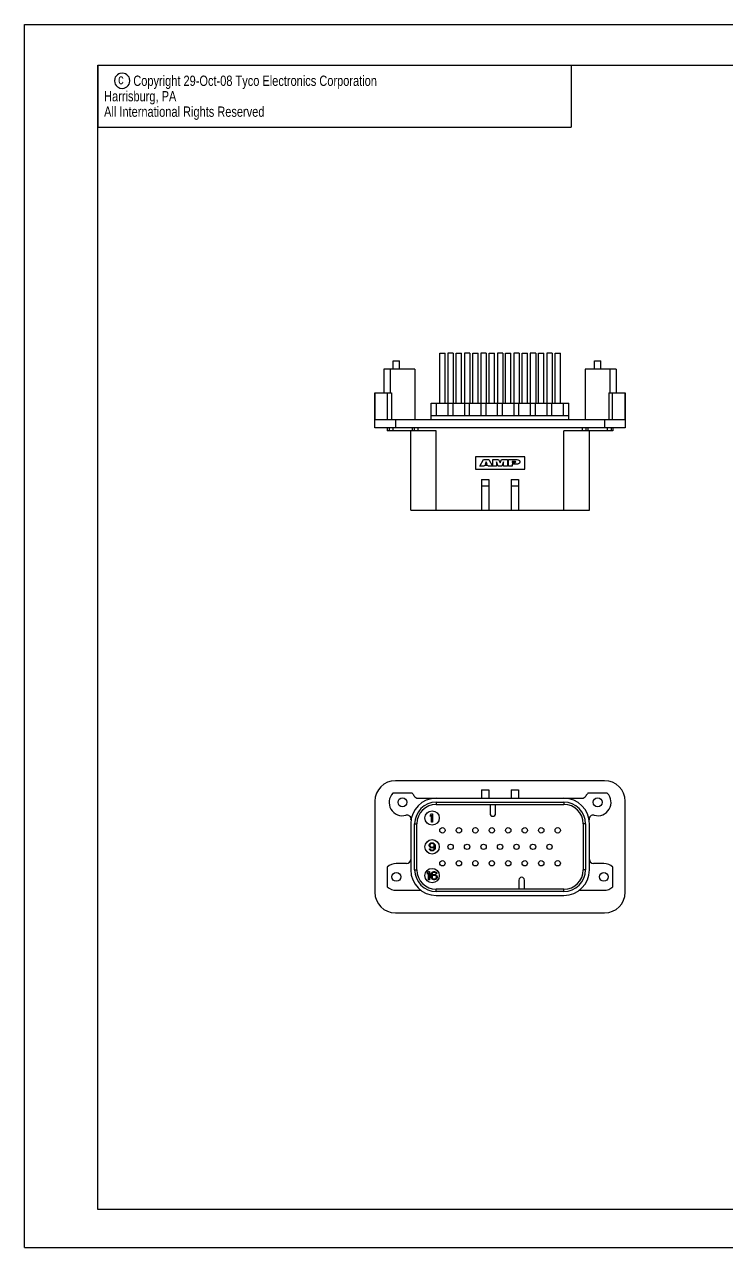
# Model space of a CAD drawing. Extents: x 0 to 420, y 0 to 297.
# Drawn here: x 0 to 170.5, y 0 to 297 of the extents above; entities that cross this region are included whole.
import ezdxf

# ---------------------------------------------------------------- set-up
doc = ezdxf.new("R2010")
doc.units = 0
doc.header["$LTSCALE"] = 23.1
doc.layers.get('0').update_dxf_attribs({"linetype": 'CONTINUOUS'})
doc.styles.get("Standard").update_dxf_attribs({"font": 'txt', "width": 0.95})

msp = doc.modelspace()

# ---------------------------------------------------------------- linework, layer by layer
at = {"color": 7, "linetype": 'CONTINUOUS'}
for p, q in [((0, 0), (0, 297)), ((0, 297), (420, 297)), ((17.78, 9.23), (17.78, 287.08)), ((17.78, 287.08), (409.21, 287.08)), ((100.85, 205.07), (100.85, 217.15)), ((100.85, 217.15), (102.15, 217.15)), ((102.15, 205.07), (102.15, 217.15)), ((102.85, 217.15), (102.85, 205.07)), ((104.15, 217.15), (102.85, 217.15)), ((104.15, 217.15), (104.15, 205.07)), ((104.85, 205.07), (104.85, 217.15)), ((104.85, 217.15), (106.15, 217.15)), ((106.15, 205.07), (106.15, 217.15)), ((106.85, 217.15), (106.85, 205.07)), ((108.15, 217.15), (106.85, 217.15)), ((108.15, 217.15), (108.15, 205.07)), ((108.85, 205.07), (108.85, 217.15)), ((108.85, 217.15), (110.15, 217.15)), ((110.15, 205.07), (110.15, 217.15)), ((110.85, 217.15), (110.85, 205.07)), ((112.15, 217.15), (110.85, 217.15)), ((112.15, 217.15), (112.15, 205.07)), ((112.85, 205.07), (112.85, 217.15)), ((112.85, 217.15), (114.15, 217.15)), ((114.15, 205.07), (114.15, 217.15)), ((114.85, 217.15), (114.85, 205.07)), ((116.15, 217.15), (114.85, 217.15)), ((116.15, 217.15), (116.15, 205.07)), ((116.85, 205.07), (116.85, 217.15)), ((116.85, 217.15), (118.15, 217.15)), ((118.15, 205.07), (118.15, 217.15)), ((118.85, 217.15), (118.85, 205.07)), ((120.15, 217.15), (118.85, 217.15)), ((120.15, 217.15), (120.15, 205.07)), ((120.85, 205.07), (120.85, 217.15)), ((120.85, 217.15), (122.15, 217.15)), ((122.15, 205.07), (122.15, 217.15)), ((122.85, 217.15), (122.85, 205.07)), ((124.15, 217.15), (122.85, 217.15)), ((124.15, 217.15), (124.15, 205.07)), ((124.85, 205.07), (124.85, 217.15)), ((124.85, 217.15), (126.15, 217.15)), ((126.15, 205.07), (126.15, 217.15)), ((126.85, 217.15), (126.85, 205.07)), ((128.15, 217.15), (126.85, 217.15)), ((128.15, 217.15), (128.15, 205.07)), ((128.85, 205.07), (128.85, 217.15)), ((128.85, 217.15), (130.15, 217.15)), ((130.15, 205.07), (130.15, 217.15)), ((89.55, 213.32), (89.55, 215.32)), ((89.55, 215.32), (91.05, 215.32)), ((91.05, 213.32), (91.05, 215.32)), ((138.45, 215.32), (139.95, 215.32)), ((138.45, 213.32), (138.45, 215.32)), ((139.95, 213.32), (139.95, 215.32)), ((87.3, 213.32), (87.3, 207.57)), ((94.8, 213.32), (87.3, 213.32)), ((88.8, 213.32), (88.8, 207.57)), ((94.8, 213.32), (94.8, 201.07)), ((143.7, 213.32), (136.2, 213.32)), ((136.2, 213.32), (136.2, 201.07)), ((142.2, 213.32), (142.2, 207.57)), ((143.7, 213.32), (143.7, 207.57)), ((85.1, 199.07), (85.1, 207.57)), ((85.1, 207.57), (89.1, 207.57)), ((85.13, 201.07), (85.13, 207.57)), ((88.2, 201.07), (88.2, 207.57)), ((89.1, 207.57), (89.1, 201.07)), ((98.8, 201.07), (98.8, 205.07)), ((98.8, 205.07), (132.2, 205.07)), ((100.09, 202.07), (100.09, 205.07)), ((102.91, 202.07), (102.91, 205.07)), ((104.09, 202.07), (104.09, 205.07)), ((106.91, 202.07), (106.91, 205.07)), ((108.09, 202.07), (108.09, 205.07)), ((110.91, 202.07), (110.91, 205.07)), ((112.09, 202.07), (112.09, 205.07)), ((114.91, 202.07), (114.91, 205.07)), ((116.09, 202.07), (116.09, 205.07)), ((118.91, 202.07), (118.91, 205.07)), ((120.09, 202.07), (120.09, 205.07)), ((122.91, 202.07), (122.91, 205.07)), ((124.09, 202.07), (124.09, 205.07)), ((126.91, 202.07), (126.91, 205.07)), ((128.09, 202.07), (128.09, 205.07)), ((130.91, 202.07), (130.91, 205.07)), ((132.2, 201.07), (132.2, 205.07)), ((141.9, 207.57), (145.9, 207.57)), ((141.9, 207.57), (141.9, 201.07)), ((142.8, 201.07), (142.8, 207.57)), ((145.87, 201.07), (145.87, 207.57)), ((145.9, 207.57), (145.9, 199.07)), ((98.8, 202.07), (132.2, 202.07)), ((145.9, 199.07), (85.1, 199.07)), ((85.13, 201.07), (145.87, 201.07)), ((88.1, 199.07), (88.1, 198.32)), ((88.55, 199.07), (88.55, 198.32)), ((89.45, 199.07), (89.45, 198.32)), ((90.1, 201.07), (90.1, 199.07)), ((94.15, 199.07), (94.15, 198.32)), ((94.67, 199.07), (94.67, 198.32)), ((95.55, 199.07), (95.55, 198.32)), ((135.45, 199.07), (135.45, 198.32)), ((136.33, 199.07), (136.33, 198.32)), ((136.85, 199.07), (136.85, 198.32)), ((140.9, 201.07), (140.9, 199.07)), ((141.55, 199.07), (141.55, 198.32)), ((142.45, 199.07), (142.45, 198.32)), ((142.9, 199.07), (142.9, 198.32)), ((100, 198.32), (88.1, 198.32)), ((93.8, 179.07), (93.8, 198.32)), ((100, 179.07), (100, 198.32)), ((142.9, 198.32), (131, 198.32)), ((131, 179.07), (131, 198.32)), ((137.2, 179.07), (137.2, 198.32)), ((109.5, 191.99), (109.5, 188.99)), ((121.5, 191.99), (109.5, 191.99)), ((110.59, 189.72), (111.51, 191.38)), ((111.51, 191.38), (112.75, 191.38)), ((112.13, 190.79), (111.91, 190.32)), ((111.91, 190.32), (112.35, 190.32)), ((112.35, 190.32), (112.13, 190.79)), ((112.75, 191.38), (113.67, 189.72)), ((113.72, 191.38), (115.16, 191.38)), ((113.72, 189.72), (113.72, 191.38)), ((115.08, 189.72), (114.63, 190.79)), ((114.63, 190.79), (114.63, 189.72)), ((115.16, 191.38), (115.5, 190.52)), ((115.5, 190.52), (115.84, 191.38)), ((115.84, 191.38), (117.28, 191.38)), ((116.37, 190.79), (115.92, 189.72)), ((116.37, 189.72), (116.37, 190.79)), ((117.28, 191.38), (117.28, 189.72)), ((117.53, 191.38), (119.2, 191.38)), ((117.53, 189.72), (117.53, 191.38)), ((119.2, 190.91), (118.44, 190.91)), ((118.44, 190.91), (118.44, 190.67)), ((118.44, 190.67), (119.2, 190.67)), ((119.2, 190.21), (118.44, 190.21)), ((118.44, 190.21), (118.44, 189.72)), ((121.5, 188.99), (121.5, 191.99)), ((109.5, 188.99), (121.5, 188.99)), ((111.63, 189.72), (110.59, 189.72)), ((111.71, 189.9), (111.63, 189.72)), ((112.55, 189.9), (111.71, 189.9)), ((112.63, 189.72), (112.55, 189.9)), ((113.67, 189.72), (112.63, 189.72)), ((114.63, 189.72), (113.72, 189.72)), ((115.92, 189.72), (115.08, 189.72)), ((117.28, 189.72), (116.37, 189.72)), ((118.44, 189.72), (117.53, 189.72)), ((111, 186.47), (112.8, 186.47)), ((111, 186.47), (111, 179.07)), ((111, 184.97), (112.8, 184.97)), ((112.8, 186.47), (112.8, 179.07)), ((118.2, 186.47), (120, 186.47)), ((118.2, 186.47), (118.2, 179.07)), ((118.2, 184.97), (120, 184.97)), ((120, 186.47), (120, 179.07)), ((93.8, 179.07), (137.2, 179.07)), ((140.9, 113.36), (90.1, 113.36)), ((94.15, 110.36), (89.45, 110.36)), ((111, 111.11), (111, 109.11)), ((111, 111.11), (112.8, 111.11)), ((112.8, 111.11), (112.8, 109.11)), ((118.2, 111.11), (118.2, 109.11)), ((118.2, 111.11), (120, 111.11)), ((120, 111.11), (120, 109.11)), ((141.55, 110.36), (136.85, 110.36)), ((85.1, 108.36), (85.1, 86.26)), ((95.55, 109.11), (135.45, 109.11)), ((100, 108.15), (100, 107.61)), ((100, 108.15), (131, 108.15)), ((100, 107.61), (131, 107.61)), ((113.08, 107.61), (113.08, 105.39)), ((114.42, 105.39), (114.42, 107.61)), ((131, 108.15), (131, 107.61)), ((145.9, 86.26), (145.9, 108.36)), ((98.63, 105.01), (98.88, 105.31)), ((98.63, 104.67), (98.63, 105.01)), ((98.88, 104.97), (98.63, 104.67)), ((98.88, 105.31), (99.13, 105.31)), ((98.88, 103.31), (98.88, 104.97)), ((99.13, 105.31), (99.13, 103.31)), ((93.8, 102.91), (93.8, 91.71)), ((94.76, 91.71), (94.76, 102.91)), ((94.76, 102.91), (95.3, 102.91)), ((95.3, 91.71), (95.3, 102.91)), ((99.13, 103.31), (98.88, 103.31)), ((136.24, 102.91), (135.7, 102.91)), ((135.7, 102.91), (135.7, 91.71)), ((136.24, 102.91), (136.24, 91.71)), ((137.2, 91.71), (137.2, 102.91)), ((98.33, 97.97), (98.46, 98.14)), ((98.46, 98.14), (98.67, 98.27)), ((98.71, 98.06), (98.58, 97.97)), ((98.67, 98.27), (98.88, 98.31)), ((98.83, 98.1), (98.71, 98.06)), ((99.12, 98.1), (98.83, 98.1)), ((98.88, 98.31), (99.08, 98.31)), ((99.08, 98.31), (99.29, 98.27)), ((99.25, 98.06), (99.12, 98.1)), ((99.38, 97.97), (99.25, 98.06)), ((99.29, 98.27), (99.5, 98.14)), ((99.5, 98.14), (99.62, 97.97)), ((98.25, 97.76), (98.33, 97.97)), ((98.25, 97.59), (98.25, 97.76)), ((98.33, 97.38), (98.25, 97.59)), ((98.46, 97.21), (98.33, 97.38)), ((98.38, 96.65), (98.33, 96.78)), ((98.33, 96.78), (98.54, 96.78)), ((98.5, 96.48), (98.38, 96.65)), ((98.5, 97.84), (98.46, 97.72)), ((98.46, 97.72), (98.46, 97.63)), ((98.46, 97.63), (98.5, 97.5)), ((98.67, 97.08), (98.46, 97.21)), ((98.58, 97.97), (98.5, 97.84)), ((98.5, 97.5), (98.58, 97.38)), ((98.71, 96.36), (98.5, 96.48)), ((98.54, 96.78), (98.62, 96.65)), ((98.58, 97.38), (98.71, 97.29)), ((98.62, 96.65), (98.75, 96.57)), ((98.88, 97.04), (98.67, 97.08)), ((98.71, 97.29), (98.83, 97.25)), ((98.92, 96.31), (98.71, 96.36)), ((98.75, 96.57), (98.88, 96.53)), ((98.83, 97.25), (99.12, 97.25)), ((99.08, 97.04), (98.88, 97.04)), ((98.88, 96.53), (99.12, 96.53)), ((99.08, 96.31), (98.92, 96.31)), ((99.29, 97.08), (99.08, 97.04)), ((99.29, 96.36), (99.08, 96.31)), ((99.12, 97.25), (99.25, 97.29)), ((99.12, 96.53), (99.25, 96.57)), ((99.25, 97.29), (99.38, 97.38)), ((99.25, 96.57), (99.38, 96.65)), ((99.54, 97.25), (99.29, 97.08)), ((99.5, 96.48), (99.29, 96.36)), ((99.46, 97.84), (99.38, 97.97)), ((99.38, 97.38), (99.46, 97.5)), ((99.38, 96.65), (99.46, 96.78)), ((99.5, 97.72), (99.46, 97.84)), ((99.46, 97.5), (99.5, 97.63)), ((99.46, 96.78), (99.5, 96.91)), ((99.5, 97.63), (99.5, 97.72)), ((99.5, 96.91), (99.54, 97.16)), ((99.62, 96.65), (99.5, 96.48)), ((99.54, 97.16), (99.54, 97.25)), ((99.62, 97.97), (99.71, 97.76)), ((99.71, 96.87), (99.62, 96.65)), ((99.71, 97.76), (99.75, 97.46)), ((99.75, 97.16), (99.71, 96.87)), ((99.75, 97.46), (99.75, 97.16)), ((88.1, 92.4), (88.1, 87.62)), ((92.8, 93.26), (90.3, 93.26)), ((140.7, 93.26), (138.2, 93.26)), ((142.9, 87.62), (142.9, 92.4)), ((94.76, 91.71), (95.3, 91.71)), ((97.9, 91.01), (98.15, 91.31)), ((97.9, 90.67), (97.9, 91.01)), ((98.15, 90.97), (97.9, 90.67)), ((98.15, 91.31), (98.4, 91.31)), ((98.15, 89.31), (98.15, 90.97)), ((98.4, 89.31), (98.15, 89.31)), ((98.4, 91.31), (98.4, 89.31)), ((98.73, 90.46), (98.78, 90.76)), ((98.73, 90.16), (98.73, 90.46)), ((98.78, 89.87), (98.73, 90.16)), ((98.78, 90.76), (98.86, 90.97)), ((98.86, 89.65), (98.78, 89.87)), ((98.86, 90.97), (98.98, 91.14)), ((98.98, 89.48), (98.86, 89.65)), ((98.98, 90.72), (98.94, 90.46)), ((98.94, 90.38), (99.19, 90.55)), ((98.94, 90.46), (98.94, 90.38)), ((98.98, 91.14), (99.19, 91.27)), ((99.03, 90.84), (98.98, 90.72)), ((99.03, 90.16), (98.98, 90.04)), ((98.98, 90.04), (98.98, 89.91)), ((98.98, 89.91), (99.03, 89.78)), ((99.19, 89.36), (98.98, 89.48)), ((99.11, 90.97), (99.03, 90.84)), ((99.11, 90.25), (99.03, 90.16)), ((99.03, 89.78), (99.11, 89.65)), ((99.23, 91.06), (99.11, 90.97)), ((99.23, 90.33), (99.11, 90.25)), ((99.11, 89.65), (99.23, 89.57)), ((99.19, 91.27), (99.4, 91.31)), ((99.19, 90.55), (99.4, 90.59)), ((99.4, 89.31), (99.19, 89.36)), ((99.36, 91.1), (99.23, 91.06)), ((99.36, 90.38), (99.23, 90.33)), ((99.23, 89.57), (99.36, 89.53)), ((99.61, 91.1), (99.36, 91.1)), ((99.65, 90.38), (99.36, 90.38)), ((99.36, 89.53), (99.65, 89.53)), ((99.4, 91.31), (99.57, 91.31)), ((99.4, 90.59), (99.61, 90.59)), ((99.61, 89.31), (99.4, 89.31)), ((99.57, 91.31), (99.78, 91.27)), ((99.73, 91.06), (99.61, 91.1)), ((99.61, 90.59), (99.82, 90.55)), ((99.82, 89.36), (99.61, 89.31)), ((99.78, 90.33), (99.65, 90.38)), ((99.65, 89.53), (99.78, 89.57)), ((99.86, 90.97), (99.73, 91.06)), ((99.78, 91.27), (99.98, 91.14)), ((99.9, 90.25), (99.78, 90.33)), ((99.78, 89.57), (99.9, 89.65)), ((99.82, 90.55), (100.03, 90.42)), ((100.03, 89.48), (99.82, 89.36)), ((99.94, 90.84), (99.86, 90.97)), ((99.98, 90.16), (99.9, 90.25)), ((99.9, 89.65), (99.98, 89.78)), ((100.15, 90.84), (99.94, 90.84)), ((99.98, 91.14), (100.11, 90.97)), ((100.03, 90.04), (99.98, 90.16)), ((99.98, 89.78), (100.03, 89.91)), ((100.03, 90.42), (100.15, 90.29)), ((100.03, 89.91), (100.03, 90.04)), ((100.15, 89.65), (100.03, 89.48)), ((100.11, 90.97), (100.15, 90.84)), ((100.15, 90.29), (100.23, 90.08)), ((100.23, 89.87), (100.15, 89.65)), ((100.23, 90.08), (100.23, 89.87)), ((120.08, 89.24), (120.08, 87.01)), ((121.42, 87.01), (121.42, 89.24)), ((136.24, 91.71), (135.7, 91.71)), ((90.3, 86.76), (96.27, 86.76)), ((100, 86.48), (100, 87.01)), ((131, 87.01), (100, 87.01)), ((131, 86.48), (100, 86.48)), ((131, 86.48), (131, 87.01)), ((134.73, 86.76), (140.7, 86.76)), ((100, 85.51), (131, 85.51)), ((90.1, 81.26), (140.9, 81.26)), ((409.21, 9.23), (17.78, 9.23)), ((30.48, 9.23), (17.78, 9.23)), ((0, 0), (420, 0))]:
    msp.add_line(p, q, dxfattribs=at)
at = {"color": 2, "linetype": 'CONTINUOUS'}
for p, q in [((17.78, 287.08), (132.78, 287.08)), ((17.78, 287.08), (17.78, 272.08)), ((132.78, 287.08), (132.78, 272.08)), ((17.78, 272.08), (132.78, 272.08))]:
    msp.add_line(p, q, dxfattribs=at)
msp.add_lwpolyline([(21.85, 283.33), (21.95, 282.81), (22.05, 282.5), (22.26, 282.19), (22.58, 281.88), (22.89, 281.67), (23.2, 281.56), (23.72, 281.46), (24.24, 281.56), (24.55, 281.67), (24.87, 281.88), (25.18, 282.19), (25.39, 282.5), (25.49, 282.81), (25.6, 283.33), (25.49, 283.86), (25.39, 284.17), (25.18, 284.48), (24.87, 284.79), (24.55, 285), (24.24, 285.11), (23.72, 285.21), (23.2, 285.11), (22.89, 285), (22.58, 284.79), (22.26, 284.48), (22.05, 284.17), (21.95, 283.86), (21.85, 283.33)], dxfattribs=at)
at = {"color": 7, "linetype": 'CONTINUOUS'}
for centre, radius in [((91.8, 108.11), 1.08), ((139.2, 108.11), 1.08), ((99, 104.31), 1.75), ((101.5, 101.31), 0.65), ((105.5, 101.31), 0.65), ((109.5, 101.31), 0.65), ((113.5, 101.31), 0.65), ((117.5, 101.31), 0.65), ((121.5, 101.31), 0.65), ((125.5, 101.31), 0.65), ((129.5, 101.31), 0.65), ((99, 97.31), 1.75), ((103.5, 97.31), 0.65), ((107.5, 97.31), 0.65), ((111.5, 97.31), 0.65), ((115.5, 97.31), 0.65), ((119.5, 97.31), 0.65), ((123.5, 97.31), 0.65), ((127.5, 97.31), 0.65), ((101.5, 93.31), 0.65), ((105.5, 93.31), 0.65), ((109.5, 93.31), 0.65), ((113.5, 93.31), 0.65), ((117.5, 93.31), 0.65), ((121.5, 93.31), 0.65), ((125.5, 93.31), 0.65), ((129.5, 93.31), 0.65), ((90.3, 90.01), 1.08), ((99, 90.31), 1.75), ((140.7, 90.01), 1.08)]:
    msp.add_circle(centre, radius, dxfattribs=at)
for centre, radius, start, end in [((119.2, 190.79), 0.123, 270, 90), ((90.1, 108.36), 5, 90, 180), ((140.9, 108.36), 5, 0, 90), ((91.8, 108.11), 3.25, 136.1869, 284.7636), ((91.8, 108.11), 3.25, 28.0725, 43.8131), ((139.2, 108.11), 3.25, 136.1869, 151.9275), ((139.2, 108.11), 3.25, 255.2364, 43.8131), ((100, 102.91), 6.2, 90, 180), ((95.55, 110.11), 1, 208.0725, 270), ((100, 102.91), 5.24, 90, 180), ((100, 102.91), 4.7, 90, 180), ((131, 102.91), 6.2, 0, 90), ((131, 102.91), 5.24, 0, 90), ((131, 102.91), 4.7, 0, 90), ((135.45, 110.11), 1, 270, 331.9275), ((92.88, 104), 1, 351.2901, 104.7636), ((113.75, 105.39), 0.675, 180, 360), ((138.12, 104), 1, 75.2364, 188.7099), ((90.3, 90.01), 3.25, 90, 132.6037), ((92.8, 94.26), 1, 270, 360), ((138.2, 94.26), 1, 180, 270), ((140.7, 90.01), 3.25, 47.3963, 90), ((100, 91.71), 6.2, 180, 270), ((100, 91.71), 5.24, 180, 270), ((100, 91.71), 4.7, 180, 270), ((120.75, 89.24), 0.675, 0, 180), ((131, 91.71), 6.2, 270, 360), ((131, 91.71), 4.7, 270, 360), ((131, 91.71), 5.24, 270, 360), ((90.1, 86.26), 5, 180, 270), ((90.3, 90.01), 3.25, 227.3963, 270), ((140.7, 90.01), 3.25, 270, 312.6037), ((140.9, 86.26), 5, 270, 360)]:
    msp.add_arc(centre, radius, start, end, dxfattribs=at)
for points, knots in [([(119.2, 191.38), (119.34, 191.38), (119.61, 191.36), (119.95, 191.28), (120.17, 191.15), (120.28, 190.98), (120.3, 190.86), (120.3, 190.79)], [0, 0, 0, 0, 0.25, 0.5, 0.75, 0.875, 1, 1, 1, 1]), ([(120.3, 190.79), (120.3, 190.72), (120.28, 190.6), (120.17, 190.43), (119.95, 190.3), (119.61, 190.22), (119.34, 190.21), (119.2, 190.21)], [0, 0, 0, 0, 0.125, 0.25, 0.5, 0.75, 1, 1, 1, 1])]:
    msp.add_open_spline(points, degree=3, knots=knots, dxfattribs=at)

# ---------------------------------------------------------------- texts
at = {"color": 2, "linetype": 'CONTINUOUS', "width": 0.8}
for s, p in [('c', (22.75, 282.48)), ('Copyright 29-Oct-08 Tyco Electronics Corporation', (26.43, 282.08)), ('  Harrisburg, PA', (17.85, 278.33)), ('  All International Rights Reserved', (17.85, 274.58))]:
    msp.add_text(s, height=2.5, dxfattribs=at).set_placement(p)

doc.saveas('drawing.dxf')
